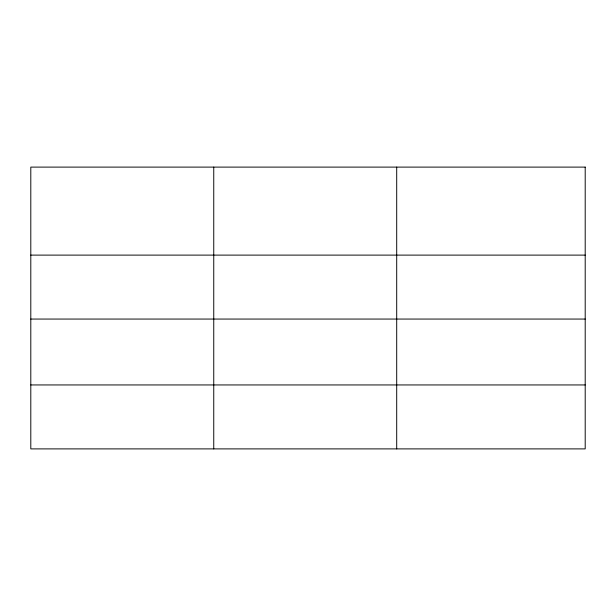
<?xml version="1.0" encoding="UTF-8"?>
<svg xmlns="http://www.w3.org/2000/svg" width="616" height="616" viewBox="0 0 616 616"><rect width="100%" height="100%" fill="white"/><g stroke="black" fill="none" stroke-linecap="round" stroke-linejoin="round"><path stroke-width="0.92" d="M30.8 255.109L585.2 255.109M30.8 319.057L585.2 319.057M30.8 384.946L585.2 384.946M396.704 167.105L396.704 448.895M213.752 167.105L213.752 448.895M585.2 167.105L30.8 167.105L30.8 448.895L585.2 448.895L585.2 167.105"/></g></svg>
